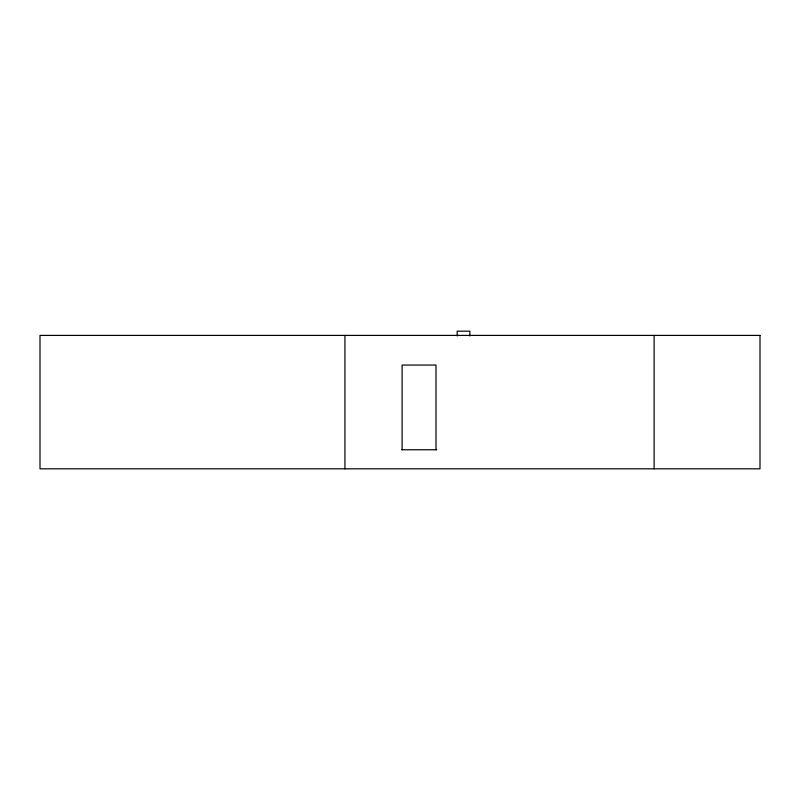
<?xml version="1.0" encoding="UTF-8"?>
<svg xmlns="http://www.w3.org/2000/svg" width="800" height="800" viewBox="0 0 800 800"><rect width="100%" height="100%" fill="white"/><g stroke="black" fill="none" stroke-linecap="round" stroke-linejoin="round"><path stroke-width="1.2" d="M401.73 449.76L436.69 449.76M654.12 335.41L654.12 468.82M469.88 336.02L469.88 331.18L457.18 331.18L457.18 336.02M436 449.76L436 365.06L402.12 365.06L402.12 449.76M344.94 335.41L344.94 468.82M760 335.41L40 335.41L40 468.82L760 468.82L760 335.41"/></g></svg>
